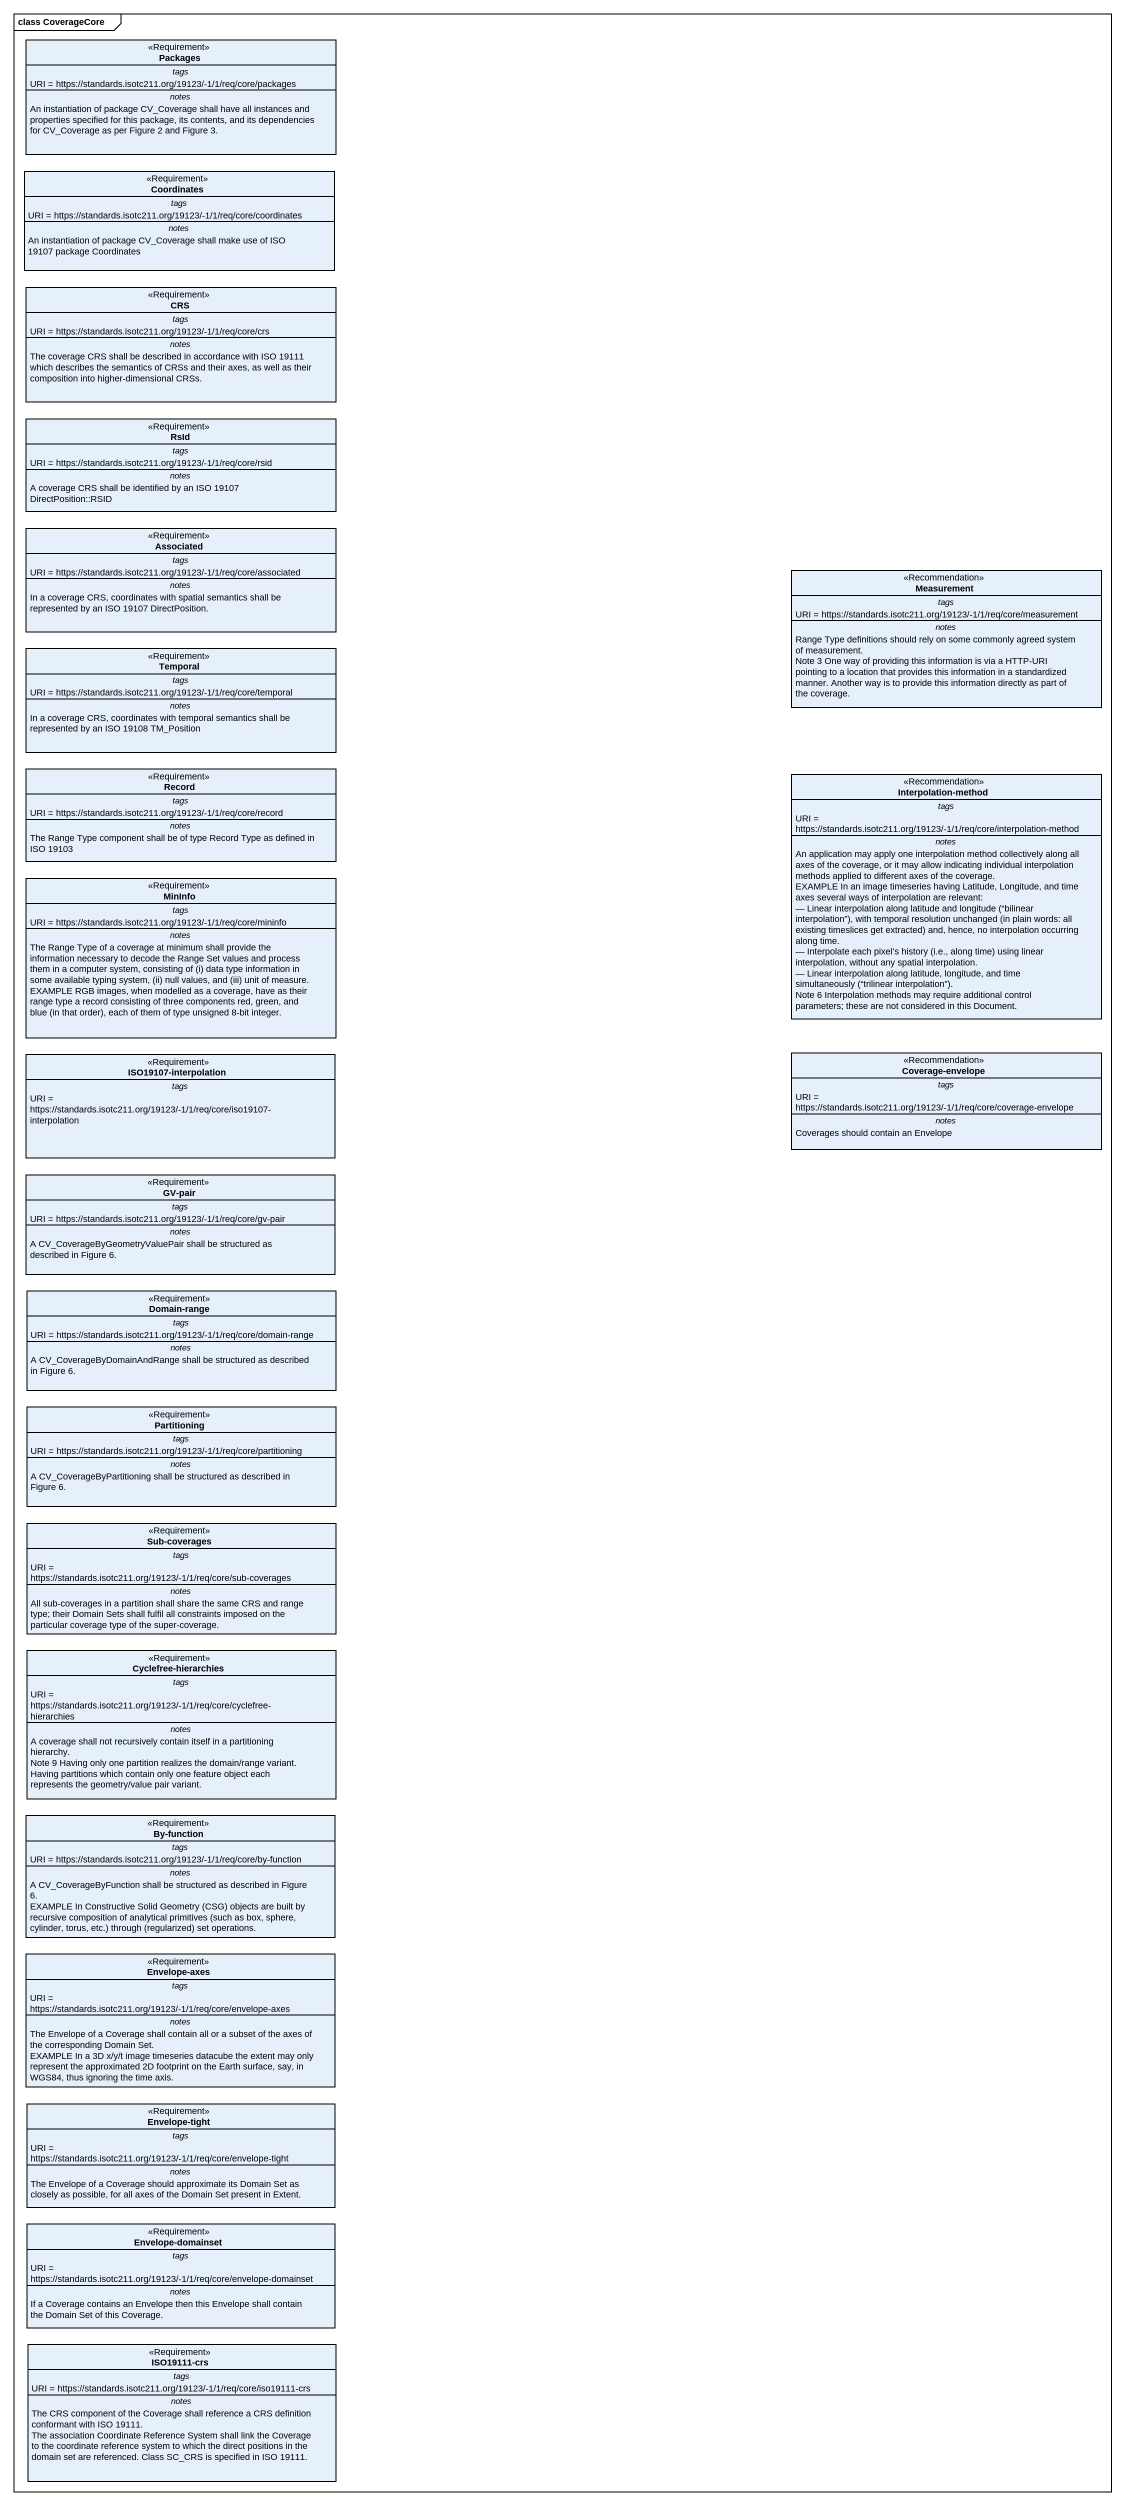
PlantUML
@startuml
mainframe class CoverageCore
hide circle
hide empty members
class Packages <<Requirement>> {
  -- tags --
  URI = https://standards.isotc211.org/19123/-1/1/req/core/packages
  -- notes --
  An instantiation of package CV_Coverage shall have all instances and properties specified for this package, its contents, and its dependencies for CV_Coverage as per Figure 2 and Figure 3.
}
class Coordinates <<Requirement>> {
  -- tags --
  URI = https://standards.isotc211.org/19123/-1/1/req/core/coordinates
  -- notes --
  An instantiation of package CV_Coverage shall make use of ISO 19107 package Coordinates
}
class CRS <<Requirement>> {
  -- tags --
  URI = https://standards.isotc211.org/19123/-1/1/req/core/crs
  -- notes --
  The coverage CRS shall be described in accordance with ISO 19111 which describes the semantics of CRSs and their axes, as well as their composition into higher-dimensional CRSs.
}
class RsId <<Requirement>> {
  -- tags --
  URI = https://standards.isotc211.org/19123/-1/1/req/core/rsid
  -- notes --
  A coverage CRS shall be identified by an ISO 19107 DirectPosition::RSID
}
class Associated <<Requirement>> {
  -- tags --
  URI = https://standards.isotc211.org/19123/-1/1/req/core/associated
  -- notes --
  In a coverage CRS, coordinates with spatial semantics shall be represented by an ISO 19107 DirectPosition.
}
class Measurement <<Recommendation>> {
  -- tags --
  URI = https://standards.isotc211.org/19123/-1/1/req/core/measurement
  -- notes --
  Range Type definitions should rely on some commonly agreed system of measurement.
  Note 3 One way of providing this information is via a HTTP-URI pointing to a location that provides this information in a standardized manner. Another way is to provide this information directly as part of the coverage.
}
class Temporal <<Requirement>> {
  -- tags --
  URI = https://standards.isotc211.org/19123/-1/1/req/core/temporal
  -- notes --
  In a coverage CRS, coordinates with temporal semantics shall be represented by an ISO 19108 TM_Position
}
class "Record" as Record_ <<Requirement>> {
  -- tags --
  URI = https://standards.isotc211.org/19123/-1/1/req/core/record
  -- notes --
  The Range Type component shall be of type Record Type as defined in ISO 19103
}
class "Interpolation-method" as Interpolation_method <<Recommendation>> {
  -- tags --
  URI = https://standards.isotc211.org/19123/-1/1/req/core/interpolation-method
  -- notes --
  An application may apply one interpolation method collectively along all axes of the coverage, or it may allow indicating individual interpolation methods applied to different axes of the coverage.
  EXAMPLE In an image timeseries having Latitude, Longitude, and time axes several ways of interpolation are relevant:
  {field} — Linear interpolation along latitude and longitude (“bilinear interpolation”), with temporal resolution unchanged (in plain words: all existing timeslices get extracted) and, hence, no interpolation occurring along time.
  {field} — Interpolate each pixel’s history (i.e., along time) using linear interpolation, without any spatial interpolation.
  {field} — Linear interpolation along latitude, longitude, and time simultaneously (“trilinear interpolation”).
  Note 6 Interpolation methods may require additional control parameters; these are not considered in this Document.
}
class MinInfo <<Requirement>> {
  -- tags --
  URI = https://standards.isotc211.org/19123/-1/1/req/core/mininfo
  -- notes --
  {field} The Range Type of a coverage at minimum shall provide the information necessary to decode the Range Set values and process them in a computer system, consisting of (i) data type information in some available typing system, (ii) null values, and (iii) unit of measure.
  {field} EXAMPLE RGB images, when modelled as a coverage, have as their range type a record consisting of three components red, green, and blue (in that order), each of them of type unsigned 8-bit integer.
}
class "ISO19107-interpolation" as ISO19107_interpolation <<Requirement>> {
  -- tags --
  URI = https://standards.isotc211.org/19123/-1/1/req/core/iso19107-interpolation
}
class "Coverage-envelope" as Coverage_envelope <<Recommendation>> {
  -- tags --
  URI = https://standards.isotc211.org/19123/-1/1/req/core/coverage-envelope
  -- notes --
  Coverages should contain an Envelope
}
class "GV-pair" as GV_pair <<Requirement>> {
  -- tags --
  URI = https://standards.isotc211.org/19123/-1/1/req/core/gv-pair
  -- notes --
  A CV_CoverageByGeometryValuePair shall be structured as described in Figure 6.
}
class "Domain-range" as Domain_range <<Requirement>> {
  -- tags --
  URI = https://standards.isotc211.org/19123/-1/1/req/core/domain-range
  -- notes --
  A CV_CoverageByDomainAndRange shall be structured as described in Figure 6.
}
class Partitioning <<Requirement>> {
  -- tags --
  URI = https://standards.isotc211.org/19123/-1/1/req/core/partitioning
  -- notes --
  A CV_CoverageByPartitioning shall be structured as described in Figure 6.
}
class "Sub-coverages" as Sub_coverages <<Requirement>> {
  -- tags --
  URI = https://standards.isotc211.org/19123/-1/1/req/core/sub-coverages
  -- notes --
  All sub-coverages in a partition shall share the same CRS and range type; their Domain Sets shall fulfil all constraints imposed on the particular coverage type of the super-coverage.
}
class "Cyclefree-hierarchies" as Cyclefree_hierarchies <<Requirement>> {
  -- tags --
  URI = https://standards.isotc211.org/19123/-1/1/req/core/cyclefree-hierarchies
  -- notes --
  A coverage shall not recursively contain itself in a partitioning hierarchy.
  Note 9 Having only one partition realizes the domain/range variant. Having partitions which contain only one feature object each represents the geometry/value pair variant.
}
class "By-function" as By_function <<Requirement>> {
  -- tags --
  URI = https://standards.isotc211.org/19123/-1/1/req/core/by-function
  -- notes --
  A CV_CoverageByFunction shall be structured as described in Figure 6.
  {field} EXAMPLE In Constructive Solid Geometry (CSG) objects are built by recursive composition of analytical primitives (such as box, sphere, cylinder, torus, etc.) through (regularized) set operations.
}
class "Envelope-axes" as Envelope_axes <<Requirement>> {
  -- tags --
  URI = https://standards.isotc211.org/19123/-1/1/req/core/envelope-axes
  -- notes --
  The Envelope of a Coverage shall contain all or a subset of the axes of the corresponding Domain Set.
  EXAMPLE In a 3D x/y/t image timeseries datacube the extent may only represent the approximated 2D footprint on the Earth surface, say, in WGS84, thus ignoring the time axis.
}
class "Envelope-tight" as Envelope_tight <<Requirement>> {
  -- tags --
  URI = https://standards.isotc211.org/19123/-1/1/req/core/envelope-tight
  -- notes --
  The Envelope of a Coverage should approximate its Domain Set as closely as possible, for all axes of the Domain Set present in Extent.
}
class "Envelope-domainset" as Envelope_domainset <<Requirement>> {
  -- tags --
  URI = https://standards.isotc211.org/19123/-1/1/req/core/envelope-domainset
  -- notes --
  If a Coverage contains an Envelope then this Envelope shall contain the Domain Set of this Coverage.
}
class "ISO19111-crs" as ISO19111_crs <<Requirement>> {
  -- tags --
  URI = https://standards.isotc211.org/19123/-1/1/req/core/iso19111-crs
  -- notes --
  The CRS component of the Coverage shall reference a CRS definition conformant with ISO 19111.
  The association Coordinate Reference System shall link the Coverage to the coordinate reference system to which the direct positions in the domain set are referenced. Class SC_CRS is specified in ISO 19111.
}
@enduml
